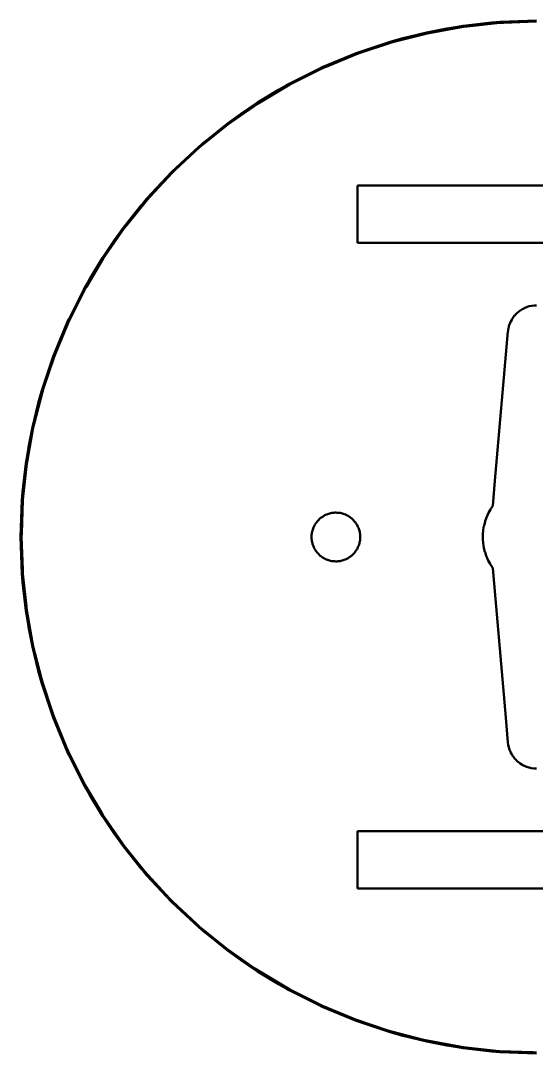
# Paper-space layout 'Presentación1' of a CAD drawing. Header units: millimetres. Extents: x 81 to 218, y 35 to 176.
# Drawn here: x 80.8 to 116.8, y 104 to 176 of the extents above; entities that cross this region are included whole.
import ezdxf

# ---------------------------------------------------------------- set-up
doc = ezdxf.new("R2010")
doc.units = ezdxf.units.MM
doc.layers.add('Visible (ISO)', color=7, linetype='Continuous', lineweight=50)

psp = doc.layouts.new('Presentación1')

# ---------------------------------------------------------------- linework, layer by layer
at = {"layer": 'Visible (ISO)'}
for p, q in [((111.702, 175.599), (113.68, 175.828)), ((111.702, 175.599), (113.689, 175.813)), ((114.257, 175.866), (111.703, 175.592)), ((114.259, 175.844), (111.706, 175.569)), ((111.975, 175.564), (114.261, 175.81)), ((113.687, 175.829), (113.68, 175.828)), ((113.69, 175.829), (113.687, 175.829)), ((113.689, 175.813), (114.257, 175.874)), ((113.69, 175.829), (114.257, 175.874)), ((114.257, 175.874), (116.825, 175.966)), ((116.825, 175.958), (114.257, 175.866)), ((114.257, 175.874), (114.257, 175.866)), ((114.259, 175.844), (114.257, 175.866)), ((116.825, 175.935), (114.259, 175.844)), ((114.261, 175.81), (114.259, 175.844)), ((114.261, 175.81), (114.527, 175.819)), ((114.527, 175.819), (116.825, 175.901)), ((106.685, 174.5), (109.174, 175.136)), ((109.179, 175.113), (106.691, 174.478)), ((106.958, 174.512), (109.186, 175.08)), ((107.513, 174.719), (109.173, 175.143)), ((107.514, 174.741), (109.173, 175.143)), ((109.173, 175.143), (110.568, 175.418)), ((109.173, 175.143), (110.578, 175.397)), ((109.173, 175.143), (109.174, 175.136)), ((111.703, 175.592), (109.174, 175.136)), ((109.179, 175.113), (109.174, 175.136)), ((111.706, 175.569), (109.179, 175.113)), ((109.186, 175.08), (109.179, 175.113)), ((109.186, 175.08), (109.448, 175.127)), ((109.448, 175.127), (111.711, 175.536)), ((110.574, 175.419), (110.568, 175.418)), ((110.578, 175.42), (110.574, 175.419)), ((110.578, 175.42), (111.702, 175.599)), ((110.578, 175.397), (111.702, 175.599)), ((111.702, 175.599), (111.703, 175.592)), ((111.706, 175.569), (111.703, 175.592)), ((111.711, 175.536), (111.706, 175.569)), ((111.711, 175.536), (111.975, 175.564)), ((104.247, 173.689), (106.685, 174.5)), ((104.255, 173.667), (106.691, 174.478)), ((104.515, 173.786), (106.683, 174.507)), ((104.519, 173.72), (106.701, 174.446)), ((104.521, 173.798), (106.683, 174.507)), ((106.683, 174.507), (107.504, 174.738)), ((106.683, 174.507), (107.513, 174.719)), ((106.683, 174.507), (106.685, 174.5)), ((106.685, 174.5), (106.691, 174.478)), ((106.701, 174.446), (106.691, 174.478)), ((106.701, 174.446), (106.958, 174.512)), ((107.508, 174.739), (107.504, 174.738)), ((107.514, 174.741), (107.508, 174.739)), ((101.87, 172.712), (104.244, 173.696)), ((104.247, 173.689), (101.873, 172.706)), ((101.883, 172.685), (104.255, 173.667)), ((102.142, 172.756), (104.267, 173.636)), ((104.244, 173.696), (104.511, 173.794)), ((104.244, 173.696), (104.515, 173.786)), ((104.247, 173.689), (104.244, 173.696)), ((104.247, 173.689), (104.255, 173.667)), ((104.255, 173.667), (104.267, 173.636)), ((104.267, 173.636), (104.519, 173.72)), ((104.512, 173.795), (104.511, 173.794)), ((104.521, 173.798), (104.512, 173.795)), ((101.603, 172.589), (99.572, 171.562)), ((99.572, 171.562), (101.615, 172.585)), ((101.873, 172.706), (99.576, 171.555)), ((101.883, 172.685), (99.587, 171.535)), ((99.841, 171.625), (101.897, 172.654)), ((101.611, 172.593), (101.603, 172.589)), ((101.612, 172.593), (101.611, 172.593)), ((101.87, 172.712), (101.612, 172.593)), ((101.615, 172.585), (101.87, 172.712)), ((101.87, 172.712), (101.873, 172.706)), ((101.883, 172.685), (101.873, 172.706)), ((101.883, 172.685), (101.897, 172.654)), ((101.897, 172.654), (102.142, 172.756)), ((99.576, 171.555), (97.366, 170.244)), ((99.587, 171.535), (97.378, 170.225)), ((97.625, 170.332), (99.603, 171.506)), ((98.828, 171.144), (99.572, 171.562)), ((98.835, 171.125), (99.572, 171.562)), ((99.572, 171.562), (99.576, 171.555)), ((99.587, 171.535), (99.576, 171.555)), ((99.603, 171.506), (99.587, 171.535)), ((99.603, 171.506), (99.841, 171.625)), ((98.819, 171.139), (97.362, 170.251)), ((97.362, 170.251), (98.835, 171.125)), ((98.825, 171.143), (98.819, 171.139)), ((98.828, 171.144), (98.825, 171.143)), ((95.256, 168.779), (97.366, 170.244)), ((97.378, 170.225), (95.269, 168.761)), ((95.508, 168.885), (97.397, 170.197)), ((96.181, 169.458), (97.362, 170.251)), ((96.189, 169.437), (97.362, 170.251)), ((97.362, 170.251), (97.366, 170.244)), ((97.378, 170.225), (97.366, 170.244)), ((97.397, 170.197), (97.378, 170.225)), ((97.397, 170.197), (97.625, 170.332)), ((96.173, 169.453), (95.251, 168.785)), ((95.251, 168.785), (96.189, 169.437)), ((96.176, 169.455), (96.173, 169.453)), ((96.181, 169.458), (96.176, 169.455)), ((93.255, 167.167), (95.256, 168.779)), ((93.27, 167.15), (95.269, 168.761)), ((93.499, 167.291), (95.29, 168.734)), ((93.691, 167.548), (95.251, 168.785)), ((93.695, 167.531), (95.251, 168.785)), ((95.251, 168.785), (95.256, 168.779)), ((95.256, 168.779), (95.269, 168.761)), ((95.29, 168.734), (95.269, 168.761)), ((95.29, 168.734), (95.508, 168.885)), ((91.369, 165.422), (93.25, 167.173)), ((93.255, 167.167), (91.375, 165.416)), ((91.391, 165.4), (93.27, 167.15)), ((91.609, 165.557), (93.292, 167.124)), ((93.683, 167.542), (93.25, 167.173)), ((93.25, 167.173), (93.695, 167.531)), ((93.255, 167.167), (93.25, 167.173)), ((93.255, 167.167), (93.27, 167.15)), ((93.27, 167.15), (93.292, 167.124)), ((93.292, 167.124), (93.499, 167.291)), ((93.685, 167.543), (93.683, 167.542)), ((93.691, 167.548), (93.685, 167.543)), ((89.618, 163.541), (91.369, 165.422)), ((91.375, 165.416), (89.624, 163.536)), ((91.391, 165.4), (89.641, 163.521)), ((89.848, 163.693), (91.415, 165.376)), ((91.375, 165.416), (91.369, 165.422)), ((91.391, 165.4), (91.375, 165.416)), ((91.391, 165.4), (91.415, 165.376)), ((91.415, 165.376), (91.609, 165.557)), ((104.325, 164.466), (129.325, 164.466)), ((104.325, 160.466), (104.325, 164.466)), ((89.624, 163.536), (88.012, 161.535)), ((89.641, 163.521), (88.03, 161.522)), ((88.224, 161.708), (89.667, 163.499)), ((89.249, 163.108), (89.618, 163.541)), ((89.26, 163.096), (89.618, 163.541)), ((89.618, 163.541), (89.624, 163.536)), ((89.641, 163.521), (89.624, 163.536)), ((89.667, 163.499), (89.641, 163.521)), ((89.667, 163.499), (89.848, 163.693)), ((89.242, 163.1), (88.006, 161.54)), ((88.006, 161.54), (89.26, 163.096)), ((89.248, 163.106), (89.242, 163.1)), ((89.249, 163.108), (89.248, 163.106)), ((88.012, 161.535), (86.546, 159.425)), ((88.03, 161.522), (86.565, 159.412)), ((86.746, 159.612), (88.057, 161.501)), ((87.338, 160.618), (88.006, 161.54)), ((87.354, 160.602), (88.006, 161.54)), ((88.006, 161.54), (88.012, 161.535)), ((88.03, 161.522), (88.012, 161.535)), ((88.057, 161.501), (88.03, 161.522)), ((88.057, 161.501), (88.224, 161.708)), ((87.332, 160.61), (86.54, 159.429)), ((86.54, 159.429), (87.354, 160.602)), ((87.336, 160.614), (87.332, 160.61)), ((87.338, 160.618), (87.336, 160.614)), ((129.325, 160.466), (104.325, 160.466)), ((85.235, 157.215), (86.546, 159.425)), ((86.565, 159.412), (85.255, 157.204)), ((85.421, 157.417), (86.594, 159.394)), ((85.652, 157.972), (86.54, 159.429)), ((85.666, 157.955), (86.54, 159.429)), ((86.54, 159.429), (86.546, 159.425)), ((86.565, 159.412), (86.546, 159.425)), ((86.594, 159.394), (86.565, 159.412)), ((86.594, 159.394), (86.746, 159.612)), ((85.646, 157.963), (85.229, 157.219)), ((85.229, 157.219), (85.666, 157.955)), ((85.648, 157.966), (85.646, 157.963)), ((85.652, 157.972), (85.648, 157.966)), ((84.085, 154.917), (85.235, 157.215)), ((84.106, 154.908), (85.255, 157.204)), ((84.202, 155.188), (85.229, 157.219)), ((84.206, 155.176), (85.229, 157.219)), ((84.256, 155.132), (85.285, 157.188)), ((85.229, 157.219), (85.235, 157.215)), ((85.235, 157.215), (85.255, 157.204)), ((85.285, 157.188), (85.255, 157.204)), ((85.285, 157.188), (85.421, 157.417)), ((115.411, 155.53), (115.31, 155.42)), ((115.429, 155.547), (115.411, 155.53)), ((115.539, 155.648), (115.429, 155.547)), ((115.559, 155.663), (115.539, 155.648)), ((115.678, 155.754), (115.559, 155.663)), ((115.699, 155.767), (115.678, 155.754)), ((115.825, 155.848), (115.699, 155.767)), ((115.847, 155.859), (115.825, 155.848)), ((115.98, 155.928), (115.847, 155.859)), ((116.003, 155.938), (115.98, 155.928)), ((116.141, 155.995), (116.003, 155.938)), ((116.165, 156.003), (116.141, 155.995)), ((116.307, 156.048), (116.165, 156.003)), ((116.332, 156.053), (116.307, 156.048)), ((116.478, 156.085), (116.332, 156.053)), ((116.502, 156.089), (116.478, 156.085)), ((116.651, 156.108), (116.502, 156.089)), ((116.676, 156.109), (116.651, 156.108)), ((116.825, 156.116), (116.676, 156.109)), ((83.095, 152.546), (84.078, 154.921)), ((84.085, 154.917), (83.102, 152.544)), ((83.123, 152.536), (84.106, 154.908)), ((83.257, 152.77), (84.137, 154.894)), ((84.198, 155.179), (84.078, 154.921)), ((84.078, 154.921), (84.206, 155.176)), ((84.085, 154.917), (84.078, 154.921)), ((84.085, 154.917), (84.106, 154.908)), ((84.106, 154.908), (84.137, 154.894)), ((84.137, 154.894), (84.256, 155.132)), ((84.202, 155.188), (84.198, 155.18)), ((84.198, 155.18), (84.198, 155.179)), ((114.955, 154.823), (114.946, 154.8)), ((115.012, 154.961), (114.955, 154.823)), ((115.024, 154.983), (115.012, 154.961)), ((115.093, 155.116), (115.024, 154.983)), ((115.106, 155.137), (115.093, 155.116)), ((115.187, 155.263), (115.106, 155.137)), ((115.202, 155.283), (115.187, 155.263)), ((115.293, 155.401), (115.202, 155.283)), ((115.31, 155.42), (115.293, 155.401)), ((114.833, 154.29), (113.922, 143.876)), ((114.836, 154.315), (114.833, 154.29)), ((114.855, 154.463), (114.836, 154.315)), ((114.861, 154.487), (114.855, 154.463)), ((114.893, 154.633), (114.861, 154.487)), ((114.901, 154.657), (114.893, 154.633)), ((114.946, 154.8), (114.901, 154.657)), ((83.155, 152.524), (83.257, 152.77)), ((82.283, 150.108), (83.005, 152.276)), ((82.283, 150.108), (82.993, 152.27)), ((83.102, 152.544), (82.291, 150.106)), ((83.123, 152.536), (82.312, 150.1)), ((82.429, 150.342), (83.155, 152.524)), ((82.996, 152.278), (82.993, 152.27)), ((82.997, 152.28), (82.996, 152.278)), ((82.997, 152.28), (83.095, 152.546)), ((83.005, 152.276), (83.095, 152.546)), ((83.095, 152.546), (83.102, 152.544)), ((83.123, 152.536), (83.102, 152.544)), ((83.123, 152.536), (83.155, 152.524)), ((82.291, 150.106), (81.655, 147.616)), ((82.312, 150.1), (81.677, 147.612)), ((81.776, 147.862), (82.345, 150.09)), ((82.053, 149.287), (82.283, 150.108)), ((82.071, 149.278), (82.283, 150.108)), ((82.283, 150.108), (82.291, 150.106)), ((82.312, 150.1), (82.291, 150.106)), ((82.345, 150.09), (82.312, 150.1)), ((82.345, 150.09), (82.429, 150.342)), ((81.648, 147.618), (82.071, 149.278)), ((81.648, 147.618), (82.05, 149.277)), ((82.052, 149.283), (82.05, 149.277)), ((82.053, 149.287), (82.052, 149.283)), ((81.199, 145.088), (81.655, 147.616)), ((81.677, 147.612), (81.222, 145.085)), ((81.302, 145.342), (81.711, 147.604)), ((81.373, 146.223), (81.648, 147.618)), ((81.394, 146.213), (81.648, 147.618)), ((81.648, 147.618), (81.655, 147.616)), ((81.677, 147.612), (81.655, 147.616)), ((81.711, 147.604), (81.677, 147.612)), ((81.711, 147.604), (81.776, 147.862)), ((81.191, 145.089), (81.371, 146.213)), ((81.191, 145.089), (81.394, 146.213)), ((81.372, 146.217), (81.371, 146.213)), ((81.373, 146.223), (81.372, 146.217)), ((80.924, 142.533), (81.199, 145.088)), ((80.947, 142.532), (81.222, 145.085)), ((80.963, 143.111), (81.191, 145.089)), ((80.978, 143.102), (81.191, 145.089)), ((81.009, 142.794), (81.255, 145.08)), ((81.191, 145.089), (81.199, 145.088)), ((81.199, 145.088), (81.222, 145.085)), ((81.255, 145.08), (81.222, 145.085)), ((81.255, 145.08), (81.302, 145.342)), ((113.922, 143.876), (113.77, 142.14)), ((80.917, 142.534), (80.978, 143.102)), ((80.917, 142.534), (80.962, 143.101)), ((80.963, 143.111), (80.962, 143.103)), ((80.962, 143.103), (80.962, 143.101)), ((80.981, 142.529), (81.009, 142.794)), ((80.825, 139.966), (80.917, 142.534)), ((80.924, 142.533), (80.833, 139.966)), ((80.855, 139.966), (80.947, 142.532)), ((80.899, 140.231), (80.981, 142.529)), ((80.924, 142.533), (80.917, 142.534)), ((80.924, 142.533), (80.947, 142.532)), ((80.947, 142.532), (80.981, 142.529)), ((113.601, 141.881), (113.475, 141.648)), ((113.625, 141.918), (113.601, 141.881)), ((113.77, 142.14), (113.625, 141.918)), ((101.583, 141.124), (101.523, 141.058)), ((101.623, 141.168), (101.583, 141.124)), ((101.689, 141.228), (101.623, 141.168)), ((101.732, 141.268), (101.689, 141.228)), ((101.757, 141.287), (101.732, 141.268)), ((101.828, 141.341), (101.757, 141.287)), ((101.85, 141.358), (101.828, 141.341)), ((101.925, 141.406), (101.85, 141.358)), ((101.975, 141.438), (101.925, 141.406)), ((102.054, 141.479), (101.975, 141.438)), ((102.107, 141.506), (102.054, 141.479)), ((102.189, 141.54), (102.107, 141.506)), ((102.244, 141.563), (102.189, 141.54)), ((102.328, 141.59), (102.244, 141.563)), ((102.385, 141.608), (102.328, 141.59)), ((102.472, 141.627), (102.385, 141.608)), ((102.53, 141.64), (102.472, 141.627)), ((102.618, 141.652), (102.53, 141.64)), ((102.677, 141.659), (102.618, 141.652)), ((102.766, 141.663), (102.677, 141.659)), ((102.825, 141.666), (102.766, 141.663)), ((102.914, 141.662), (102.825, 141.666)), ((102.973, 141.659), (102.914, 141.662)), ((103.061, 141.648), (102.973, 141.659)), ((103.12, 141.64), (103.061, 141.648)), ((103.207, 141.621), (103.12, 141.64)), ((103.265, 141.608), (103.207, 141.621)), ((103.35, 141.581), (103.265, 141.608)), ((103.406, 141.563), (103.35, 141.581)), ((103.489, 141.529), (103.406, 141.563)), ((103.544, 141.506), (103.489, 141.529)), ((103.622, 141.465), (103.544, 141.506)), ((103.675, 141.438), (103.622, 141.465)), ((103.75, 141.39), (103.675, 141.438)), ((103.8, 141.358), (103.75, 141.39)), ((103.822, 141.341), (103.8, 141.358)), ((103.893, 141.287), (103.822, 141.341)), ((103.918, 141.268), (103.893, 141.287)), ((103.983, 141.208), (103.918, 141.268)), ((104.027, 141.168), (103.983, 141.208)), ((104.087, 141.102), (104.027, 141.168)), ((113.33, 141.326), (113.244, 141.075)), ((113.348, 141.366), (113.33, 141.326)), ((113.454, 141.609), (113.348, 141.366)), ((113.475, 141.648), (113.454, 141.609)), ((101.183, 140.406), (101.17, 140.348)), ((101.21, 140.491), (101.183, 140.406)), ((101.228, 140.547), (101.21, 140.491)), ((101.262, 140.629), (101.228, 140.547)), ((101.284, 140.684), (101.262, 140.629)), ((101.325, 140.763), (101.284, 140.684)), ((101.353, 140.816), (101.325, 140.763)), ((101.401, 140.891), (101.353, 140.816)), ((101.433, 140.941), (101.401, 140.891)), ((101.487, 141.011), (101.433, 140.941)), ((101.523, 141.058), (101.487, 141.011)), ((104.127, 141.058), (104.087, 141.102)), ((104.182, 140.988), (104.127, 141.058)), ((104.218, 140.941), (104.182, 140.988)), ((104.265, 140.866), (104.218, 140.941)), ((104.297, 140.816), (104.265, 140.866)), ((104.338, 140.737), (104.297, 140.816)), ((104.366, 140.684), (104.338, 140.737)), ((104.4, 140.602), (104.366, 140.684)), ((104.423, 140.547), (104.4, 140.602)), ((104.449, 140.462), (104.423, 140.547)), ((104.467, 140.406), (104.449, 140.462)), ((104.486, 140.319), (104.467, 140.406)), ((113.104, 140.428), (113.082, 140.164)), ((113.111, 140.472), (113.104, 140.428)), ((113.154, 140.733), (113.111, 140.472)), ((113.165, 140.776), (113.154, 140.733)), ((113.23, 141.033), (113.165, 140.776)), ((113.244, 141.075), (113.23, 141.033)), ((80.917, 137.398), (80.825, 139.966)), ((80.833, 139.966), (80.825, 139.966)), ((80.855, 139.966), (80.833, 139.966)), ((80.833, 139.966), (80.924, 137.398)), ((80.855, 139.966), (80.947, 137.4)), ((80.855, 139.966), (80.889, 139.966)), ((80.889, 139.966), (80.899, 140.231)), ((80.971, 137.668), (80.889, 139.966)), ((101.129, 140.055), (101.125, 139.966)), ((101.125, 139.966), (101.128, 139.906)), ((101.128, 139.906), (101.132, 139.818)), ((101.132, 140.114), (101.129, 140.055)), ((101.143, 140.202), (101.132, 140.114)), ((101.132, 139.818), (101.139, 139.759)), ((101.139, 139.759), (101.151, 139.671)), ((101.151, 140.261), (101.143, 140.202)), ((101.17, 140.348), (101.151, 140.261)), ((104.499, 140.261), (104.486, 140.319)), ((104.511, 140.173), (104.499, 140.261)), ((104.499, 139.671), (104.507, 139.729)), ((104.507, 139.729), (104.519, 139.818)), ((104.519, 140.114), (104.511, 140.173)), ((104.522, 140.025), (104.519, 140.114)), ((104.519, 139.818), (104.521, 139.877)), ((104.521, 139.877), (104.525, 139.966)), ((104.525, 139.966), (104.522, 140.025)), ((113.082, 140.164), (113.078, 140.12)), ((113.078, 140.12), (113.078, 139.855)), ((113.078, 139.855), (113.078, 139.811)), ((113.078, 139.811), (113.1, 139.547)), ((101.151, 139.671), (101.164, 139.613)), ((101.164, 139.613), (101.183, 139.526)), ((101.183, 139.526), (101.201, 139.469)), ((101.201, 139.469), (101.228, 139.384)), ((101.228, 139.384), (101.25, 139.329)), ((101.25, 139.329), (101.284, 139.247)), ((101.284, 139.247), (101.312, 139.195)), ((101.312, 139.195), (101.353, 139.116)), ((101.353, 139.116), (101.385, 139.066)), ((101.385, 139.066), (101.433, 138.991)), ((101.433, 138.991), (101.469, 138.944)), ((104.163, 138.92), (104.218, 138.991)), ((104.218, 138.991), (104.25, 139.041)), ((104.25, 139.041), (104.297, 139.116)), ((104.297, 139.116), (104.325, 139.168)), ((104.325, 139.168), (104.366, 139.247)), ((104.366, 139.247), (104.388, 139.302)), ((104.388, 139.302), (104.423, 139.384)), ((104.423, 139.384), (104.44, 139.441)), ((104.44, 139.441), (104.467, 139.526)), ((104.467, 139.526), (104.48, 139.584)), ((104.48, 139.584), (104.499, 139.671)), ((113.1, 139.547), (113.104, 139.503)), ((113.104, 139.503), (113.147, 139.242)), ((113.147, 139.242), (113.154, 139.198)), ((113.154, 139.198), (113.219, 138.941)), ((101.469, 138.944), (101.523, 138.873)), ((101.523, 138.873), (101.563, 138.829)), ((101.563, 138.829), (101.623, 138.764)), ((101.623, 138.764), (101.667, 138.724)), ((101.667, 138.724), (101.732, 138.663)), ((101.732, 138.663), (101.779, 138.627)), ((101.779, 138.627), (101.85, 138.573)), ((101.85, 138.573), (101.9, 138.541)), ((101.9, 138.541), (101.975, 138.493)), ((101.975, 138.493), (102.028, 138.466)), ((102.028, 138.466), (102.107, 138.425)), ((102.107, 138.425), (102.161, 138.402)), ((102.161, 138.402), (102.244, 138.368)), ((102.244, 138.368), (102.3, 138.35)), ((102.3, 138.35), (102.385, 138.324)), ((102.385, 138.324), (102.443, 138.311)), ((102.443, 138.311), (102.53, 138.292)), ((102.53, 138.292), (102.589, 138.284)), ((102.589, 138.284), (102.677, 138.272)), ((102.677, 138.272), (102.736, 138.27)), ((102.736, 138.27), (102.825, 138.266)), ((102.825, 138.266), (102.884, 138.268)), ((102.884, 138.268), (102.973, 138.272)), ((102.973, 138.272), (103.032, 138.28)), ((103.032, 138.28), (103.12, 138.292)), ((103.12, 138.292), (103.178, 138.304)), ((103.178, 138.304), (103.265, 138.324)), ((103.265, 138.324), (103.322, 138.341)), ((103.322, 138.341), (103.406, 138.368)), ((103.406, 138.368), (103.461, 138.391)), ((103.461, 138.391), (103.544, 138.425)), ((103.544, 138.425), (103.596, 138.452)), ((103.596, 138.452), (103.675, 138.493)), ((103.675, 138.493), (103.725, 138.525)), ((103.725, 138.525), (103.8, 138.573)), ((103.8, 138.573), (103.847, 138.609)), ((103.847, 138.609), (103.918, 138.663)), ((103.918, 138.663), (103.962, 138.704)), ((103.962, 138.704), (104.027, 138.764)), ((104.027, 138.764), (104.067, 138.807)), ((104.067, 138.807), (104.127, 138.873)), ((104.127, 138.873), (104.163, 138.92)), ((113.219, 138.941), (113.23, 138.898)), ((113.23, 138.898), (113.316, 138.648)), ((113.316, 138.648), (113.33, 138.606)), ((113.33, 138.606), (113.436, 138.363)), ((113.436, 138.363), (113.454, 138.323)), ((113.454, 138.323), (113.58, 138.089)), ((80.981, 137.402), (80.971, 137.668)), ((113.58, 138.089), (113.601, 138.051)), ((113.601, 138.051), (113.746, 137.829)), ((113.746, 137.829), (113.77, 137.792)), ((113.77, 137.792), (114.681, 127.377)), ((80.962, 136.83), (80.917, 137.398)), ((80.978, 136.83), (80.917, 137.398)), ((80.917, 137.398), (80.924, 137.398)), ((80.947, 137.4), (80.924, 137.398)), ((80.924, 137.398), (81.199, 134.843)), ((80.981, 137.402), (80.947, 137.4)), ((80.947, 137.4), (81.222, 134.847)), ((80.962, 136.83), (80.962, 136.828)), ((80.962, 136.828), (80.963, 136.82)), ((81.191, 134.842), (80.963, 136.82)), ((81.191, 134.842), (80.978, 136.83)), ((81.227, 135.116), (80.981, 137.402)), ((81.191, 134.842), (81.199, 134.843)), ((81.371, 133.719), (81.191, 134.842)), ((81.394, 133.718), (81.191, 134.842)), ((81.222, 134.847), (81.199, 134.843)), ((81.199, 134.843), (81.655, 132.315)), ((81.255, 134.852), (81.222, 134.847)), ((81.222, 134.847), (81.677, 132.32)), ((81.255, 134.852), (81.227, 135.116)), ((81.663, 132.589), (81.255, 134.852)), ((81.371, 133.719), (81.372, 133.714)), ((81.372, 133.714), (81.373, 133.709)), ((81.648, 132.313), (81.373, 133.709)), ((81.648, 132.313), (81.394, 133.718)), ((81.711, 132.327), (81.663, 132.589)), ((81.648, 132.313), (81.655, 132.315)), ((82.05, 130.655), (81.648, 132.313)), ((82.071, 130.653), (81.648, 132.313)), ((81.677, 132.32), (81.655, 132.315)), ((82.291, 129.825), (81.655, 132.315)), ((81.711, 132.327), (81.677, 132.32)), ((81.677, 132.32), (82.312, 129.832)), ((82.279, 130.099), (81.711, 132.327)), ((82.05, 130.655), (82.052, 130.648)), ((82.052, 130.648), (82.053, 130.645)), ((82.283, 129.823), (82.053, 130.645)), ((82.283, 129.823), (82.071, 130.653)), ((82.345, 129.841), (82.279, 130.099)), ((82.283, 129.823), (82.291, 129.825)), ((82.993, 127.662), (82.283, 129.823)), ((83.005, 127.656), (82.283, 129.823)), ((82.291, 129.825), (82.312, 129.832)), ((83.102, 127.388), (82.291, 129.825)), ((82.345, 129.841), (82.312, 129.832)), ((83.123, 127.396), (82.312, 129.832)), ((83.071, 127.66), (82.345, 129.841)), ((82.993, 127.662), (82.996, 127.653)), ((82.996, 127.653), (82.997, 127.652)), ((83.095, 127.385), (82.997, 127.652)), ((83.095, 127.385), (83.005, 127.656)), ((83.155, 127.407), (83.071, 127.66)), ((83.102, 127.388), (83.095, 127.385)), ((84.078, 125.011), (83.095, 127.385)), ((83.102, 127.388), (83.123, 127.396)), ((83.102, 127.388), (84.085, 125.014)), ((83.123, 127.396), (83.155, 127.407)), ((84.106, 125.023), (83.123, 127.396)), ((84.035, 125.283), (83.155, 127.407)), ((114.681, 127.377), (114.833, 125.641)), ((84.137, 125.037), (84.035, 125.283)), ((114.833, 125.641), (114.852, 125.493)), ((114.852, 125.493), (114.855, 125.468)), ((114.855, 125.468), (114.888, 125.322)), ((114.888, 125.322), (114.893, 125.298)), ((114.893, 125.298), (114.938, 125.155)), ((84.078, 125.011), (84.085, 125.014)), ((84.206, 124.756), (84.078, 125.011)), ((84.078, 125.011), (84.198, 124.753)), ((84.106, 125.023), (84.085, 125.014)), ((84.085, 125.014), (85.235, 122.716)), ((84.106, 125.023), (84.137, 125.037)), ((84.106, 125.023), (85.255, 122.727)), ((85.166, 122.981), (84.137, 125.037)), ((84.198, 124.753), (84.198, 124.751)), ((84.198, 124.751), (84.202, 124.743)), ((84.202, 124.743), (85.229, 122.713)), ((85.229, 122.713), (84.206, 124.756)), ((114.938, 125.155), (114.946, 125.132)), ((114.946, 125.132), (115.003, 124.994)), ((115.003, 124.994), (115.012, 124.97)), ((115.012, 124.97), (115.082, 124.838)), ((115.082, 124.838), (115.093, 124.816)), ((115.093, 124.816), (115.173, 124.69)), ((115.173, 124.69), (115.187, 124.669)), ((115.187, 124.669), (115.278, 124.55)), ((115.278, 124.55), (115.293, 124.53)), ((115.293, 124.53), (115.394, 124.42)), ((115.394, 124.42), (115.411, 124.402)), ((115.411, 124.402), (115.521, 124.3)), ((115.521, 124.3), (115.539, 124.284)), ((115.539, 124.284), (115.658, 124.193)), ((115.658, 124.193), (115.678, 124.177)), ((115.678, 124.177), (115.804, 124.097)), ((115.804, 124.097), (115.825, 124.084)), ((115.825, 124.084), (115.958, 124.015)), ((115.958, 124.015), (115.98, 124.003)), ((115.98, 124.003), (116.118, 123.946)), ((116.118, 123.946), (116.141, 123.936)), ((116.141, 123.936), (116.284, 123.891)), ((116.284, 123.891), (116.307, 123.884)), ((116.307, 123.884), (116.453, 123.851)), ((116.453, 123.851), (116.478, 123.846)), ((116.478, 123.846), (116.626, 123.827)), ((116.626, 123.827), (116.651, 123.823)), ((116.651, 123.823), (116.8, 123.817)), ((116.8, 123.817), (116.825, 123.816)), ((85.285, 122.744), (85.166, 122.981)), ((85.229, 122.713), (85.235, 122.716)), ((85.646, 121.969), (85.229, 122.713)), ((85.666, 121.976), (85.229, 122.713)), ((85.235, 122.716), (85.255, 122.727)), ((85.235, 122.716), (86.546, 120.507)), ((85.285, 122.744), (85.255, 122.727)), ((86.565, 120.519), (85.255, 122.727)), ((86.458, 120.766), (85.285, 122.744)), ((85.646, 121.969), (85.648, 121.966)), ((85.648, 121.966), (85.652, 121.96)), ((85.652, 121.96), (86.54, 120.503)), ((86.54, 120.503), (85.666, 121.976)), ((86.594, 120.537), (86.458, 120.766)), ((86.54, 120.503), (86.546, 120.507)), ((87.332, 119.322), (86.54, 120.503)), ((87.354, 119.33), (86.54, 120.503)), ((86.565, 120.519), (86.546, 120.507)), ((88.012, 118.396), (86.546, 120.507)), ((86.565, 120.519), (86.594, 120.537)), ((86.565, 120.519), (88.03, 118.41)), ((87.905, 118.649), (86.594, 120.537)), ((87.332, 119.322), (87.336, 119.317)), ((87.336, 119.317), (87.338, 119.313)), ((87.338, 119.313), (88.006, 118.392)), ((88.006, 118.392), (87.354, 119.33)), ((104.325, 115.466), (104.325, 119.466)), ((104.325, 119.466), (129.325, 119.466)), ((88.057, 118.43), (87.905, 118.649)), ((88.006, 118.392), (88.012, 118.396)), ((89.242, 116.832), (88.006, 118.392)), ((89.26, 116.835), (88.006, 118.392)), ((88.012, 118.396), (88.03, 118.41)), ((89.624, 116.396), (88.012, 118.396)), ((88.057, 118.43), (88.03, 118.41)), ((89.641, 116.411), (88.03, 118.41)), ((89.5, 116.64), (88.057, 118.43)), ((89.242, 116.832), (89.248, 116.825)), ((89.248, 116.825), (89.249, 116.824)), ((89.249, 116.824), (89.618, 116.391)), ((89.618, 116.391), (89.26, 116.835)), ((89.667, 116.433), (89.5, 116.64)), ((89.618, 116.391), (89.624, 116.396)), ((91.369, 114.51), (89.618, 116.391)), ((89.624, 116.396), (89.641, 116.411)), ((91.375, 114.515), (89.624, 116.396)), ((89.641, 116.411), (89.667, 116.433)), ((91.391, 114.531), (89.641, 116.411)), ((91.233, 114.75), (89.667, 116.433)), ((129.325, 115.466), (104.325, 115.466)), ((91.415, 114.555), (91.233, 114.75)), ((91.369, 114.51), (91.375, 114.515)), ((93.25, 112.759), (91.369, 114.51)), ((91.375, 114.515), (91.391, 114.531)), ((93.255, 112.764), (91.375, 114.515)), ((91.391, 114.531), (91.415, 114.555)), ((93.27, 112.782), (91.391, 114.531)), ((93.098, 112.988), (91.415, 114.555)), ((93.292, 112.807), (93.098, 112.988)), ((93.25, 112.759), (93.255, 112.764)), ((93.683, 112.39), (93.25, 112.759)), ((93.695, 112.4), (93.25, 112.759)), ((93.255, 112.764), (93.27, 112.782)), ((93.255, 112.764), (95.256, 111.152)), ((93.27, 112.782), (93.292, 112.807)), ((95.269, 111.171), (93.27, 112.782)), ((95.083, 111.364), (93.292, 112.807)), ((93.683, 112.39), (93.685, 112.388)), ((93.685, 112.388), (93.691, 112.383)), ((93.691, 112.383), (95.251, 111.146)), ((95.251, 111.146), (93.695, 112.4)), ((95.29, 111.198), (95.083, 111.364)), ((95.251, 111.146), (95.256, 111.152)), ((96.173, 110.479), (95.251, 111.146)), ((96.189, 110.495), (95.251, 111.146)), ((95.256, 111.152), (95.269, 111.171)), ((95.256, 111.152), (97.366, 109.687)), ((95.269, 111.171), (95.29, 111.198)), ((97.378, 109.706), (95.269, 111.171)), ((97.178, 109.886), (95.29, 111.198)), ((96.173, 110.479), (96.176, 110.476)), ((96.176, 110.476), (96.181, 110.473)), ((96.181, 110.473), (97.362, 109.681)), ((97.362, 109.681), (96.189, 110.495)), ((97.397, 109.735), (97.178, 109.886)), ((97.362, 109.681), (97.366, 109.687)), ((98.819, 108.792), (97.362, 109.681)), ((98.835, 108.806), (97.362, 109.681)), ((97.378, 109.706), (97.366, 109.687)), ((99.576, 108.376), (97.366, 109.687)), ((97.378, 109.706), (97.397, 109.735)), ((97.378, 109.706), (99.587, 108.396)), ((99.374, 108.561), (97.397, 109.735)), ((98.819, 108.792), (98.825, 108.789)), ((98.825, 108.789), (98.828, 108.787)), ((98.828, 108.787), (99.572, 108.369)), ((99.572, 108.369), (98.835, 108.806)), ((99.603, 108.426), (99.374, 108.561)), ((99.572, 108.369), (99.576, 108.376)), ((101.603, 107.343), (99.572, 108.369)), ((101.615, 107.347), (99.572, 108.369)), ((99.576, 108.376), (99.587, 108.396)), ((101.873, 107.226), (99.576, 108.376)), ((99.603, 108.426), (99.587, 108.396)), ((101.883, 107.247), (99.587, 108.396)), ((101.659, 107.396), (99.603, 108.426)), ((101.603, 107.343), (101.611, 107.339)), ((101.611, 107.339), (101.612, 107.338)), ((101.612, 107.338), (101.87, 107.219)), ((101.87, 107.219), (101.615, 107.347)), ((101.897, 107.277), (101.659, 107.396)), ((101.87, 107.219), (101.873, 107.226)), ((104.244, 106.236), (101.87, 107.219)), ((101.873, 107.226), (101.883, 107.247)), ((104.247, 106.243), (101.873, 107.226)), ((101.883, 107.247), (101.897, 107.277)), ((104.255, 106.264), (101.883, 107.247)), ((104.021, 106.397), (101.897, 107.277)), ((104.267, 106.296), (104.021, 106.397)), ((104.244, 106.236), (104.247, 106.243)), ((104.511, 106.137), (104.244, 106.236)), ((104.515, 106.145), (104.244, 106.236)), ((104.247, 106.243), (104.255, 106.264)), ((104.247, 106.243), (106.685, 105.431)), ((104.255, 106.264), (104.267, 106.296)), ((106.691, 105.453), (104.255, 106.264)), ((106.449, 105.57), (104.267, 106.296)), ((104.511, 106.137), (104.512, 106.137)), ((104.512, 106.137), (104.521, 106.134)), ((106.683, 105.424), (104.515, 106.145)), ((106.683, 105.424), (104.521, 106.134)), ((106.701, 105.486), (106.449, 105.57)), ((106.683, 105.424), (106.685, 105.431)), ((107.504, 105.193), (106.683, 105.424)), ((107.513, 105.212), (106.683, 105.424)), ((106.685, 105.431), (106.691, 105.453)), ((106.685, 105.431), (109.174, 104.796)), ((106.691, 105.453), (106.701, 105.486)), ((109.179, 104.818), (106.691, 105.453)), ((108.929, 104.917), (106.701, 105.486)), ((107.504, 105.193), (107.508, 105.192)), ((107.508, 105.192), (107.514, 105.191)), ((109.173, 104.788), (107.513, 105.212)), ((109.173, 104.788), (107.514, 105.191)), ((109.186, 104.851), (108.929, 104.917)), ((109.173, 104.788), (109.174, 104.796)), ((110.568, 104.514), (109.173, 104.788)), ((110.578, 104.535), (109.173, 104.788)), ((109.179, 104.818), (109.174, 104.796)), ((111.703, 104.34), (109.174, 104.796)), ((109.179, 104.818), (109.186, 104.851)), ((109.179, 104.818), (111.706, 104.362)), ((111.449, 104.443), (109.186, 104.851)), ((110.568, 104.514), (110.574, 104.513)), ((110.574, 104.513), (110.578, 104.512)), ((111.702, 104.332), (110.578, 104.535)), ((111.702, 104.332), (110.578, 104.512)), ((111.711, 104.396), (111.449, 104.443)), ((111.703, 104.34), (111.702, 104.332)), ((113.68, 104.104), (111.702, 104.332)), ((113.689, 104.118), (111.702, 104.332)), ((111.703, 104.34), (111.706, 104.362)), ((111.703, 104.34), (114.257, 104.065)), ((111.711, 104.396), (111.706, 104.362)), ((114.259, 104.088), (111.706, 104.362)), ((113.997, 104.15), (111.711, 104.396)), ((113.68, 104.104), (113.687, 104.103)), ((113.687, 104.103), (113.69, 104.103)), ((114.257, 104.057), (113.689, 104.118)), ((114.257, 104.057), (113.69, 104.103)), ((114.261, 104.122), (113.997, 104.15)), ((114.259, 104.088), (114.257, 104.065)), ((114.257, 104.065), (114.257, 104.057)), ((114.257, 104.065), (116.825, 103.973)), ((116.825, 103.966), (114.257, 104.057)), ((114.259, 104.088), (114.261, 104.122)), ((114.259, 104.088), (116.825, 103.996)), ((116.559, 104.039), (114.261, 104.122)), ((116.825, 104.03), (116.559, 104.039))]:
    psp.add_line(p, q, dxfattribs=at)

doc.saveas('drawing.dxf')
